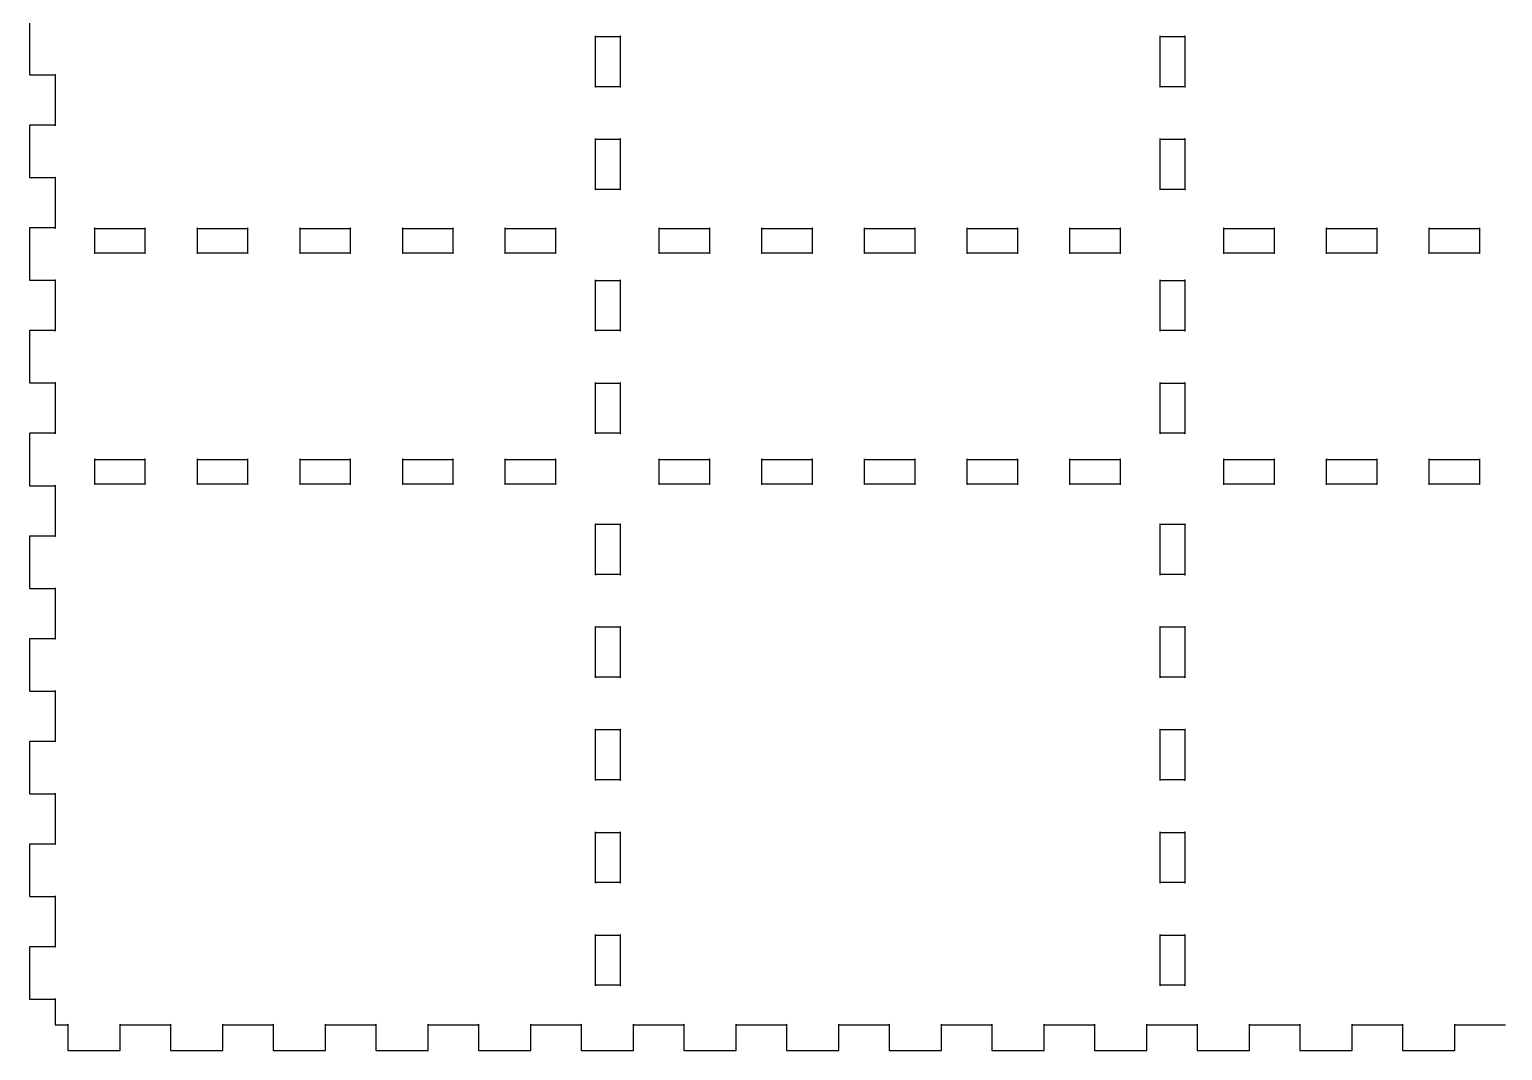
# Model space of a CAD drawing. Header units: millimetres. Extents: x -284 to 284, y -194 to 194.
# Drawn here: x -284 to 3, y -194.2 to 4.7 of the extents above; entities that cross this region are included whole.
import ezdxf

# ---------------------------------------------------------------- set-up
doc = ezdxf.new("R2010")
doc.units = ezdxf.units.MM
doc.layers.add('decoupe1', color=7, linetype='Continuous', lineweight=25, true_color=0x000000)

msp = doc.modelspace()

# ---------------------------------------------------------------- linework, layer by layer
at = {"layer": 'decoupe1', "color": 7, "true_color": 0xffffff}
for points in [[(-284, 5.95), (-284, -4.05)], [(-283.9, -4.15), (-278.9, -4.15)], [(-279, -4.05), (-279, -14.05)], [(-284, -14.05), (-284, -24.05)], [(-278.9, -13.95), (-283.9, -13.95)], [(-283.9, -24.15), (-278.9, -24.15)], [(-279, -24.05), (-279, -34.05)], [(-284, -34.05), (-284, -44.05)], [(-278.9, -33.95), (-283.9, -33.95)], [(-283.9, -44.15), (-278.9, -44.15)], [(-279, -44.05), (-279, -54.05)], [(-284, -54.05), (-284, -64.05)], [(-278.9, -53.95), (-283.9, -53.95)], [(-283.9, -64.15), (-278.9, -64.15)], [(-279, -64.05), (-279, -74.05)], [(-284, -74.05), (-284, -84.05)], [(-278.9, -73.95), (-283.9, -73.95)], [(-283.9, -84.15), (-278.9, -84.15)], [(-279, -84.05), (-279, -94.05)], [(-284, -94.05), (-284, -104.05)], [(-278.9, -93.95), (-283.9, -93.95)], [(-283.9, -104.15), (-278.9, -104.15)], [(-279, -104.05), (-279, -114.05)], [(-284, -114.05), (-284, -124.05)], [(-278.9, -113.95), (-283.9, -113.95)], [(-283.9, -124.15), (-278.9, -124.15)], [(-279, -124.05), (-279, -134.05)], [(-284, -134.05), (-284, -144.05)], [(-278.9, -133.95), (-283.9, -133.95)], [(-283.9, -144.15), (-278.9, -144.15)], [(-279, -144.05), (-279, -154.05)], [(-284, -154.05), (-284, -164.05)], [(-278.9, -153.95), (-283.9, -153.95)], [(-283.9, -164.15), (-278.9, -164.15)], [(-279, -164.05), (-279, -174.05)], [(-284, -174.05), (-284, -184.05)], [(-278.9, -173.95), (-283.9, -173.95)], [(-283.9, -184.15), (-278.9, -184.15)], [(-279, -184.05), (-279, -189.05)], [(-278.9, -189.15), (-276.4, -189.15)], [(-276.5, -189.05), (-276.5, -194.05)], [(-266.4, -189.15), (-256.4, -189.15)], [(-266.3, -194.05), (-266.3, -189.05)], [(-256.5, -189.05), (-256.5, -194.05)], [(-246.4, -189.15), (-236.4, -189.15)], [(-246.3, -194.05), (-246.3, -189.05)], [(-236.5, -189.05), (-236.5, -194.05)], [(-226.4, -189.15), (-216.4, -189.15)], [(-226.3, -194.05), (-226.3, -189.05)], [(-216.5, -189.05), (-216.5, -194.05)], [(-206.4, -189.15), (-196.4, -189.15)], [(-206.3, -194.05), (-206.3, -189.05)], [(-196.5, -189.05), (-196.5, -194.05)], [(-186.4, -189.15), (-176.4, -189.15)], [(-186.3, -194.05), (-186.3, -189.05)], [(-176.5, -189.05), (-176.5, -194.05)], [(-166.4, -189.15), (-156.4, -189.15)], [(-166.3, -194.05), (-166.3, -189.05)], [(-156.5, -189.05), (-156.5, -194.05)], [(-146.4, -189.15), (-136.4, -189.15)], [(-146.3, -194.05), (-146.3, -189.05)], [(-136.5, -189.05), (-136.5, -194.05)], [(-126.4, -189.15), (-116.4, -189.15)], [(-126.3, -194.05), (-126.3, -189.05)], [(-116.5, -189.05), (-116.5, -194.05)], [(-106.4, -189.15), (-96.4, -189.15)], [(-106.3, -194.05), (-106.3, -189.05)], [(-96.5, -189.05), (-96.5, -194.05)], [(-86.4, -189.15), (-76.4, -189.15)], [(-86.3, -194.05), (-86.3, -189.05)], [(-76.5, -189.05), (-76.5, -194.05)], [(-66.4, -189.15), (-56.4, -189.15)], [(-66.3, -194.05), (-66.3, -189.05)], [(-56.5, -189.05), (-56.5, -194.05)], [(-46.4, -189.15), (-36.4, -189.15)], [(-46.3, -194.05), (-46.3, -189.05)], [(-36.5, -189.05), (-36.5, -194.05)], [(-26.4, -189.15), (-16.4, -189.15)], [(-26.3, -194.05), (-26.3, -189.05)], [(-16.5, -189.05), (-16.5, -194.05)], [(-6.4, -189.15), (3.6, -189.15)], [(-6.3, -194.05), (-6.3, -189.05)], [(-276.4, -194.15), (-266.4, -194.15)], [(-256.4, -194.15), (-246.4, -194.15)], [(-236.4, -194.15), (-226.4, -194.15)], [(-216.4, -194.15), (-206.4, -194.15)], [(-196.4, -194.15), (-186.4, -194.15)], [(-176.4, -194.15), (-166.4, -194.15)], [(-156.4, -194.15), (-146.4, -194.15)], [(-136.4, -194.15), (-126.4, -194.15)], [(-116.4, -194.15), (-106.4, -194.15)], [(-96.4, -194.15), (-86.4, -194.15)], [(-76.4, -194.15), (-66.4, -194.15)], [(-56.4, -194.15), (-46.4, -194.15)], [(-36.4, -194.15), (-26.4, -194.15)], [(-16.4, -194.15), (-6.4, -194.15)]]:
    msp.add_lwpolyline(points, dxfattribs=at)
at = {"layer": 'decoupe1', "color": 5, "true_color": 0x0000ff}
for points in [[(-173.8, 3.34), (-168.8, 3.34)], [(-173.7, -6.55), (-173.7, 3.45)], [(-168.9, 3.45), (-168.9, -6.55)], [(-63.8, 3.34), (-58.8, 3.34)], [(-63.7, -6.55), (-63.7, 3.45)], [(-58.9, 3.45), (-58.9, -6.55)], [(-168.8, -6.45), (-173.8, -6.45)], [(-58.8, -6.45), (-63.8, -6.45)], [(-173.8, -16.66), (-168.8, -16.66)], [(-173.7, -26.55), (-173.7, -16.55)], [(-168.9, -16.55), (-168.9, -26.55)], [(-63.8, -16.66), (-58.8, -16.66)], [(-63.7, -26.55), (-63.7, -16.55)], [(-58.9, -16.55), (-58.9, -26.55)], [(-168.8, -26.45), (-173.8, -26.45)], [(-58.8, -26.45), (-63.8, -26.45)], [(-271.4, -34.05), (-261.4, -34.05)], [(-271.29, -38.95), (-271.29, -33.95)], [(-261.5, -33.95), (-261.5, -38.95)], [(-251.4, -34.05), (-241.4, -34.05)], [(-251.29, -38.95), (-251.29, -33.95)], [(-241.5, -33.95), (-241.5, -38.95)], [(-231.4, -34.05), (-221.4, -34.05)], [(-231.29, -38.95), (-231.29, -33.95)], [(-221.5, -33.95), (-221.5, -38.95)], [(-211.4, -34.05), (-201.4, -34.05)], [(-211.29, -38.95), (-211.29, -33.95)], [(-201.5, -33.95), (-201.5, -38.95)], [(-191.4, -34.05), (-181.4, -34.05)], [(-191.29, -38.95), (-191.29, -33.95)], [(-181.5, -33.95), (-181.5, -38.95)], [(-161.4, -34.05), (-151.4, -34.05)], [(-161.29, -38.95), (-161.29, -33.95)], [(-151.5, -33.95), (-151.5, -38.95)], [(-141.4, -34.05), (-131.4, -34.05)], [(-141.29, -38.95), (-141.29, -33.95)], [(-131.5, -33.95), (-131.5, -38.95)], [(-121.4, -34.05), (-111.4, -34.05)], [(-121.29, -38.95), (-121.29, -33.95)], [(-111.5, -33.95), (-111.5, -38.95)], [(-101.4, -34.05), (-91.4, -34.05)], [(-101.29, -38.95), (-101.29, -33.95)], [(-91.5, -33.95), (-91.5, -38.95)], [(-81.4, -34.05), (-71.4, -34.05)], [(-81.29, -38.95), (-81.29, -33.95)], [(-71.5, -33.95), (-71.5, -38.95)], [(-51.4, -34.05), (-41.4, -34.05)], [(-51.29, -38.95), (-51.29, -33.95)], [(-41.5, -33.95), (-41.5, -38.95)], [(-31.4, -34.05), (-21.4, -34.05)], [(-31.29, -38.95), (-31.29, -33.95)], [(-21.5, -33.95), (-21.5, -38.95)], [(-11.4, -34.05), (-1.4, -34.05)], [(-11.29, -38.95), (-11.29, -33.95)], [(-1.5, -33.95), (-1.5, -38.95)], [(-261.4, -38.85), (-271.4, -38.85)], [(-241.4, -38.85), (-251.4, -38.85)], [(-221.4, -38.85), (-231.4, -38.85)], [(-201.4, -38.85), (-211.4, -38.85)], [(-181.4, -38.85), (-191.4, -38.85)], [(-151.4, -38.85), (-161.4, -38.85)], [(-131.4, -38.85), (-141.4, -38.85)], [(-111.4, -38.85), (-121.4, -38.85)], [(-91.4, -38.85), (-101.4, -38.85)], [(-71.4, -38.85), (-81.4, -38.85)], [(-41.4, -38.85), (-51.4, -38.85)], [(-21.4, -38.85), (-31.4, -38.85)], [(-1.4, -38.85), (-11.4, -38.85)], [(-173.8, -44.16), (-168.8, -44.16)], [(-173.7, -54.05), (-173.7, -44.05)], [(-168.9, -44.05), (-168.9, -54.05)], [(-63.8, -44.16), (-58.8, -44.16)], [(-63.7, -54.05), (-63.7, -44.05)], [(-58.9, -44.05), (-58.9, -54.05)], [(-168.8, -53.95), (-173.8, -53.95)], [(-58.8, -53.95), (-63.8, -53.95)], [(-173.8, -64.16), (-168.8, -64.16)], [(-173.7, -74.05), (-173.7, -64.05)], [(-168.9, -64.05), (-168.9, -74.05)], [(-63.8, -64.16), (-58.8, -64.16)], [(-63.7, -74.05), (-63.7, -64.05)], [(-58.9, -64.05), (-58.9, -74.05)], [(-168.8, -73.95), (-173.8, -73.95)], [(-58.8, -73.95), (-63.8, -73.95)], [(-271.4, -79.05), (-261.4, -79.05)], [(-271.29, -83.95), (-271.29, -78.95)], [(-261.5, -78.95), (-261.5, -83.95)], [(-251.4, -79.05), (-241.4, -79.05)], [(-251.29, -83.95), (-251.29, -78.95)], [(-241.5, -78.95), (-241.5, -83.95)], [(-231.4, -79.05), (-221.4, -79.05)], [(-231.29, -83.95), (-231.29, -78.95)], [(-221.5, -78.95), (-221.5, -83.95)], [(-211.4, -79.05), (-201.4, -79.05)], [(-211.29, -83.95), (-211.29, -78.95)], [(-201.5, -78.95), (-201.5, -83.95)], [(-191.4, -79.05), (-181.4, -79.05)], [(-191.29, -83.95), (-191.29, -78.95)], [(-181.5, -78.95), (-181.5, -83.95)], [(-161.4, -79.05), (-151.4, -79.05)], [(-161.29, -83.95), (-161.29, -78.95)], [(-151.5, -78.95), (-151.5, -83.95)], [(-141.4, -79.05), (-131.4, -79.05)], [(-141.29, -83.95), (-141.29, -78.95)], [(-131.5, -78.95), (-131.5, -83.95)], [(-121.4, -79.05), (-111.4, -79.05)], [(-121.29, -83.95), (-121.29, -78.95)], [(-111.5, -78.95), (-111.5, -83.95)], [(-101.4, -79.05), (-91.4, -79.05)], [(-101.29, -83.95), (-101.29, -78.95)], [(-91.5, -78.95), (-91.5, -83.95)], [(-81.4, -79.05), (-71.4, -79.05)], [(-81.29, -83.95), (-81.29, -78.95)], [(-71.5, -78.95), (-71.5, -83.95)], [(-51.4, -79.05), (-41.4, -79.05)], [(-51.29, -83.95), (-51.29, -78.95)], [(-41.5, -78.95), (-41.5, -83.95)], [(-31.4, -79.05), (-21.4, -79.05)], [(-31.29, -83.95), (-31.29, -78.95)], [(-21.5, -78.95), (-21.5, -83.95)], [(-11.4, -79.05), (-1.4, -79.05)], [(-11.29, -83.95), (-11.29, -78.95)], [(-1.5, -78.95), (-1.5, -83.95)], [(-261.4, -83.85), (-271.4, -83.85)], [(-241.4, -83.85), (-251.4, -83.85)], [(-221.4, -83.85), (-231.4, -83.85)], [(-201.4, -83.85), (-211.4, -83.85)], [(-181.4, -83.85), (-191.4, -83.85)], [(-151.4, -83.85), (-161.4, -83.85)], [(-131.4, -83.85), (-141.4, -83.85)], [(-111.4, -83.85), (-121.4, -83.85)], [(-91.4, -83.85), (-101.4, -83.85)], [(-71.4, -83.85), (-81.4, -83.85)], [(-41.4, -83.85), (-51.4, -83.85)], [(-21.4, -83.85), (-31.4, -83.85)], [(-1.4, -83.85), (-11.4, -83.85)], [(-173.8, -91.66), (-168.8, -91.66)], [(-173.7, -101.55), (-173.7, -91.55)], [(-168.9, -91.55), (-168.9, -101.55)], [(-63.8, -91.66), (-58.8, -91.66)], [(-63.7, -101.55), (-63.7, -91.55)], [(-58.9, -91.55), (-58.9, -101.55)], [(-168.8, -101.45), (-173.8, -101.45)], [(-58.8, -101.45), (-63.8, -101.45)], [(-173.8, -111.66), (-168.8, -111.66)], [(-173.7, -121.55), (-173.7, -111.55)], [(-168.9, -111.55), (-168.9, -121.55)], [(-63.8, -111.66), (-58.8, -111.66)], [(-63.7, -121.55), (-63.7, -111.55)], [(-58.9, -111.55), (-58.9, -121.55)], [(-168.8, -121.45), (-173.8, -121.45)], [(-58.8, -121.45), (-63.8, -121.45)], [(-173.8, -131.66), (-168.8, -131.66)], [(-173.7, -141.55), (-173.7, -131.55)], [(-168.9, -131.55), (-168.9, -141.55)], [(-63.8, -131.66), (-58.8, -131.66)], [(-63.7, -141.55), (-63.7, -131.55)], [(-58.9, -131.55), (-58.9, -141.55)], [(-168.8, -141.45), (-173.8, -141.45)], [(-58.8, -141.45), (-63.8, -141.45)], [(-173.8, -151.66), (-168.8, -151.66)], [(-173.7, -161.55), (-173.7, -151.55)], [(-168.9, -151.55), (-168.9, -161.55)], [(-63.8, -151.66), (-58.8, -151.66)], [(-63.7, -161.55), (-63.7, -151.55)], [(-58.9, -151.55), (-58.9, -161.55)], [(-168.8, -161.45), (-173.8, -161.45)], [(-58.8, -161.45), (-63.8, -161.45)], [(-173.8, -171.66), (-168.8, -171.66)], [(-173.7, -181.55), (-173.7, -171.55)], [(-168.9, -171.55), (-168.9, -181.55)], [(-63.8, -171.66), (-58.8, -171.66)], [(-63.7, -181.55), (-63.7, -171.55)], [(-58.9, -171.55), (-58.9, -181.55)], [(-168.8, -181.45), (-173.8, -181.45)], [(-58.8, -181.45), (-63.8, -181.45)]]:
    msp.add_lwpolyline(points, dxfattribs=at)
for points in [[(-173.7, 3.45), (-173.7, 3.39), (-173.74, 3.34), (-173.8, 3.34)], [(-168.8, 3.34), (-168.86, 3.34), (-168.9, 3.39), (-168.9, 3.45)], [(-63.7, 3.45), (-63.7, 3.39), (-63.74, 3.34), (-63.8, 3.34)], [(-58.8, 3.34), (-58.86, 3.34), (-58.9, 3.39), (-58.9, 3.45)], [(-173.8, -6.45), (-173.75, -6.45), (-173.7, -6.5), (-173.7, -6.55)], [(-168.9, -6.55), (-168.9, -6.5), (-168.86, -6.45), (-168.8, -6.45)], [(-63.8, -6.45), (-63.75, -6.45), (-63.7, -6.5), (-63.7, -6.55)], [(-58.9, -6.55), (-58.9, -6.5), (-58.86, -6.45), (-58.8, -6.45)], [(-173.7, -16.55), (-173.7, -16.61), (-173.74, -16.66), (-173.8, -16.66)], [(-168.8, -16.66), (-168.86, -16.66), (-168.9, -16.61), (-168.9, -16.55)], [(-63.7, -16.55), (-63.7, -16.61), (-63.74, -16.66), (-63.8, -16.66)], [(-58.8, -16.66), (-58.86, -16.66), (-58.9, -16.61), (-58.9, -16.55)], [(-173.8, -26.45), (-173.75, -26.45), (-173.7, -26.5), (-173.7, -26.55)], [(-168.9, -26.55), (-168.9, -26.5), (-168.86, -26.45), (-168.8, -26.45)], [(-63.8, -26.45), (-63.75, -26.45), (-63.7, -26.5), (-63.7, -26.55)], [(-58.9, -26.55), (-58.9, -26.5), (-58.86, -26.45), (-58.8, -26.45)], [(-271.29, -33.95), (-271.29, -34), (-271.34, -34.05), (-271.4, -34.05)], [(-261.4, -34.05), (-261.46, -34.05), (-261.5, -34.01), (-261.5, -33.95)], [(-251.29, -33.95), (-251.29, -34), (-251.34, -34.05), (-251.4, -34.05)], [(-241.4, -34.05), (-241.46, -34.05), (-241.5, -34.01), (-241.5, -33.95)], [(-231.29, -33.95), (-231.29, -34), (-231.34, -34.05), (-231.4, -34.05)], [(-221.4, -34.05), (-221.46, -34.05), (-221.5, -34.01), (-221.5, -33.95)], [(-211.29, -33.95), (-211.29, -34), (-211.34, -34.05), (-211.4, -34.05)], [(-201.4, -34.05), (-201.46, -34.05), (-201.5, -34.01), (-201.5, -33.95)], [(-191.29, -33.95), (-191.29, -34), (-191.34, -34.05), (-191.4, -34.05)], [(-181.4, -34.05), (-181.46, -34.05), (-181.5, -34.01), (-181.5, -33.95)], [(-161.29, -33.95), (-161.29, -34), (-161.34, -34.05), (-161.4, -34.05)], [(-151.4, -34.05), (-151.46, -34.05), (-151.5, -34.01), (-151.5, -33.95)], [(-141.29, -33.95), (-141.29, -34), (-141.34, -34.05), (-141.4, -34.05)], [(-131.4, -34.05), (-131.46, -34.05), (-131.5, -34.01), (-131.5, -33.95)], [(-121.29, -33.95), (-121.29, -34), (-121.34, -34.05), (-121.4, -34.05)], [(-111.4, -34.05), (-111.46, -34.05), (-111.5, -34.01), (-111.5, -33.95)], [(-101.29, -33.95), (-101.29, -34), (-101.34, -34.05), (-101.4, -34.05)], [(-91.4, -34.05), (-91.46, -34.05), (-91.5, -34.01), (-91.5, -33.95)], [(-81.29, -33.95), (-81.29, -34), (-81.34, -34.05), (-81.4, -34.05)], [(-71.4, -34.05), (-71.46, -34.05), (-71.5, -34.01), (-71.5, -33.95)], [(-51.29, -33.95), (-51.29, -34), (-51.34, -34.05), (-51.4, -34.05)], [(-41.4, -34.05), (-41.46, -34.05), (-41.5, -34.01), (-41.5, -33.95)], [(-31.29, -33.95), (-31.29, -34), (-31.34, -34.05), (-31.4, -34.05)], [(-21.4, -34.05), (-21.46, -34.05), (-21.5, -34.01), (-21.5, -33.95)], [(-11.29, -33.95), (-11.29, -34), (-11.34, -34.05), (-11.4, -34.05)], [(-1.4, -34.05), (-1.46, -34.05), (-1.5, -34.01), (-1.5, -33.95)], [(-271.4, -38.85), (-271.34, -38.85), (-271.29, -38.89), (-271.29, -38.95)], [(-261.5, -38.95), (-261.5, -38.89), (-261.46, -38.85), (-261.4, -38.85)], [(-251.4, -38.85), (-251.34, -38.85), (-251.29, -38.89), (-251.29, -38.95)], [(-241.5, -38.95), (-241.5, -38.89), (-241.46, -38.85), (-241.4, -38.85)], [(-231.4, -38.85), (-231.34, -38.85), (-231.29, -38.89), (-231.29, -38.95)], [(-221.5, -38.95), (-221.5, -38.89), (-221.46, -38.85), (-221.4, -38.85)], [(-211.4, -38.85), (-211.34, -38.85), (-211.29, -38.89), (-211.29, -38.95)], [(-201.5, -38.95), (-201.5, -38.89), (-201.46, -38.85), (-201.4, -38.85)], [(-191.4, -38.85), (-191.34, -38.85), (-191.29, -38.89), (-191.29, -38.95)], [(-181.5, -38.95), (-181.5, -38.89), (-181.46, -38.85), (-181.4, -38.85)], [(-161.4, -38.85), (-161.34, -38.85), (-161.29, -38.89), (-161.29, -38.95)], [(-151.5, -38.95), (-151.5, -38.89), (-151.46, -38.85), (-151.4, -38.85)], [(-141.4, -38.85), (-141.34, -38.85), (-141.29, -38.89), (-141.29, -38.95)], [(-131.5, -38.95), (-131.5, -38.89), (-131.46, -38.85), (-131.4, -38.85)], [(-121.4, -38.85), (-121.34, -38.85), (-121.29, -38.89), (-121.29, -38.95)], [(-111.5, -38.95), (-111.5, -38.89), (-111.46, -38.85), (-111.4, -38.85)], [(-101.4, -38.85), (-101.34, -38.85), (-101.29, -38.89), (-101.29, -38.95)], [(-91.5, -38.95), (-91.5, -38.89), (-91.46, -38.85), (-91.4, -38.85)], [(-81.4, -38.85), (-81.34, -38.85), (-81.29, -38.89), (-81.29, -38.95)], [(-71.5, -38.95), (-71.5, -38.89), (-71.46, -38.85), (-71.4, -38.85)], [(-51.4, -38.85), (-51.34, -38.85), (-51.29, -38.89), (-51.29, -38.95)], [(-41.5, -38.95), (-41.5, -38.89), (-41.46, -38.85), (-41.4, -38.85)], [(-31.4, -38.85), (-31.34, -38.85), (-31.29, -38.89), (-31.29, -38.95)], [(-21.5, -38.95), (-21.5, -38.89), (-21.46, -38.85), (-21.4, -38.85)], [(-11.4, -38.85), (-11.34, -38.85), (-11.29, -38.89), (-11.29, -38.95)], [(-1.5, -38.95), (-1.5, -38.89), (-1.46, -38.85), (-1.4, -38.85)], [(-173.7, -44.05), (-173.7, -44.11), (-173.74, -44.16), (-173.8, -44.16)], [(-168.8, -44.16), (-168.86, -44.16), (-168.9, -44.11), (-168.9, -44.05)], [(-63.7, -44.05), (-63.7, -44.11), (-63.74, -44.16), (-63.8, -44.16)], [(-58.8, -44.16), (-58.86, -44.16), (-58.9, -44.11), (-58.9, -44.05)], [(-173.8, -53.95), (-173.75, -53.95), (-173.7, -54), (-173.7, -54.05)], [(-168.9, -54.05), (-168.9, -54), (-168.86, -53.95), (-168.8, -53.95)], [(-63.8, -53.95), (-63.75, -53.95), (-63.7, -54), (-63.7, -54.05)], [(-58.9, -54.05), (-58.9, -54), (-58.86, -53.95), (-58.8, -53.95)], [(-173.7, -64.05), (-173.7, -64.11), (-173.74, -64.16), (-173.8, -64.16)], [(-168.8, -64.16), (-168.86, -64.16), (-168.9, -64.11), (-168.9, -64.05)], [(-63.7, -64.05), (-63.7, -64.11), (-63.74, -64.16), (-63.8, -64.16)], [(-58.8, -64.16), (-58.86, -64.16), (-58.9, -64.11), (-58.9, -64.05)], [(-173.8, -73.95), (-173.75, -73.95), (-173.7, -74), (-173.7, -74.05)], [(-168.9, -74.05), (-168.9, -74), (-168.86, -73.95), (-168.8, -73.95)], [(-63.8, -73.95), (-63.75, -73.95), (-63.7, -74), (-63.7, -74.05)], [(-58.9, -74.05), (-58.9, -74), (-58.86, -73.95), (-58.8, -73.95)], [(-271.29, -78.95), (-271.29, -79), (-271.34, -79.05), (-271.4, -79.05)], [(-261.4, -79.05), (-261.46, -79.05), (-261.5, -79.01), (-261.5, -78.95)], [(-251.29, -78.95), (-251.29, -79), (-251.34, -79.05), (-251.4, -79.05)], [(-241.4, -79.05), (-241.46, -79.05), (-241.5, -79.01), (-241.5, -78.95)], [(-231.29, -78.95), (-231.29, -79), (-231.34, -79.05), (-231.4, -79.05)], [(-221.4, -79.05), (-221.46, -79.05), (-221.5, -79.01), (-221.5, -78.95)], [(-211.29, -78.95), (-211.29, -79), (-211.34, -79.05), (-211.4, -79.05)], [(-201.4, -79.05), (-201.46, -79.05), (-201.5, -79.01), (-201.5, -78.95)], [(-191.29, -78.95), (-191.29, -79), (-191.34, -79.05), (-191.4, -79.05)], [(-181.4, -79.05), (-181.46, -79.05), (-181.5, -79.01), (-181.5, -78.95)], [(-161.29, -78.95), (-161.29, -79), (-161.34, -79.05), (-161.4, -79.05)], [(-151.4, -79.05), (-151.46, -79.05), (-151.5, -79.01), (-151.5, -78.95)], [(-141.29, -78.95), (-141.29, -79), (-141.34, -79.05), (-141.4, -79.05)], [(-131.4, -79.05), (-131.46, -79.05), (-131.5, -79.01), (-131.5, -78.95)], [(-121.29, -78.95), (-121.29, -79), (-121.34, -79.05), (-121.4, -79.05)], [(-111.4, -79.05), (-111.46, -79.05), (-111.5, -79.01), (-111.5, -78.95)], [(-101.29, -78.95), (-101.29, -79), (-101.34, -79.05), (-101.4, -79.05)], [(-91.4, -79.05), (-91.46, -79.05), (-91.5, -79.01), (-91.5, -78.95)], [(-81.29, -78.95), (-81.29, -79), (-81.34, -79.05), (-81.4, -79.05)], [(-71.4, -79.05), (-71.46, -79.05), (-71.5, -79.01), (-71.5, -78.95)], [(-51.29, -78.95), (-51.29, -79), (-51.34, -79.05), (-51.4, -79.05)], [(-41.4, -79.05), (-41.46, -79.05), (-41.5, -79.01), (-41.5, -78.95)], [(-31.29, -78.95), (-31.29, -79), (-31.34, -79.05), (-31.4, -79.05)], [(-21.4, -79.05), (-21.46, -79.05), (-21.5, -79.01), (-21.5, -78.95)], [(-11.29, -78.95), (-11.29, -79), (-11.34, -79.05), (-11.4, -79.05)], [(-1.4, -79.05), (-1.46, -79.05), (-1.5, -79.01), (-1.5, -78.95)], [(-271.4, -83.85), (-271.34, -83.85), (-271.29, -83.89), (-271.29, -83.95)], [(-261.5, -83.95), (-261.5, -83.89), (-261.46, -83.85), (-261.4, -83.85)], [(-251.4, -83.85), (-251.34, -83.85), (-251.29, -83.89), (-251.29, -83.95)], [(-241.5, -83.95), (-241.5, -83.89), (-241.46, -83.85), (-241.4, -83.85)], [(-231.4, -83.85), (-231.34, -83.85), (-231.29, -83.89), (-231.29, -83.95)], [(-221.5, -83.95), (-221.5, -83.89), (-221.46, -83.85), (-221.4, -83.85)], [(-211.4, -83.85), (-211.34, -83.85), (-211.29, -83.89), (-211.29, -83.95)], [(-201.5, -83.95), (-201.5, -83.89), (-201.46, -83.85), (-201.4, -83.85)], [(-191.4, -83.85), (-191.34, -83.85), (-191.29, -83.89), (-191.29, -83.95)], [(-181.5, -83.95), (-181.5, -83.89), (-181.46, -83.85), (-181.4, -83.85)], [(-161.4, -83.85), (-161.34, -83.85), (-161.29, -83.89), (-161.29, -83.95)], [(-151.5, -83.95), (-151.5, -83.89), (-151.46, -83.85), (-151.4, -83.85)], [(-141.4, -83.85), (-141.34, -83.85), (-141.29, -83.89), (-141.29, -83.95)], [(-131.5, -83.95), (-131.5, -83.89), (-131.46, -83.85), (-131.4, -83.85)], [(-121.4, -83.85), (-121.34, -83.85), (-121.29, -83.89), (-121.29, -83.95)], [(-111.5, -83.95), (-111.5, -83.89), (-111.46, -83.85), (-111.4, -83.85)], [(-101.4, -83.85), (-101.34, -83.85), (-101.29, -83.89), (-101.29, -83.95)], [(-91.5, -83.95), (-91.5, -83.89), (-91.46, -83.85), (-91.4, -83.85)], [(-81.4, -83.85), (-81.34, -83.85), (-81.29, -83.89), (-81.29, -83.95)], [(-71.5, -83.95), (-71.5, -83.89), (-71.46, -83.85), (-71.4, -83.85)], [(-51.4, -83.85), (-51.34, -83.85), (-51.29, -83.89), (-51.29, -83.95)], [(-41.5, -83.95), (-41.5, -83.89), (-41.46, -83.85), (-41.4, -83.85)], [(-31.4, -83.85), (-31.34, -83.85), (-31.29, -83.89), (-31.29, -83.95)], [(-21.5, -83.95), (-21.5, -83.89), (-21.46, -83.85), (-21.4, -83.85)], [(-11.4, -83.85), (-11.34, -83.85), (-11.29, -83.89), (-11.29, -83.95)], [(-1.5, -83.95), (-1.5, -83.89), (-1.46, -83.85), (-1.4, -83.85)], [(-173.7, -91.55), (-173.7, -91.61), (-173.74, -91.66), (-173.8, -91.66)], [(-168.8, -91.66), (-168.86, -91.66), (-168.9, -91.61), (-168.9, -91.55)], [(-63.7, -91.55), (-63.7, -91.61), (-63.74, -91.66), (-63.8, -91.66)], [(-58.8, -91.66), (-58.86, -91.66), (-58.9, -91.61), (-58.9, -91.55)], [(-173.8, -101.45), (-173.75, -101.45), (-173.7, -101.5), (-173.7, -101.55)], [(-168.9, -101.55), (-168.9, -101.5), (-168.86, -101.45), (-168.8, -101.45)], [(-63.8, -101.45), (-63.75, -101.45), (-63.7, -101.5), (-63.7, -101.55)], [(-58.9, -101.55), (-58.9, -101.5), (-58.86, -101.45), (-58.8, -101.45)], [(-173.7, -111.55), (-173.7, -111.61), (-173.74, -111.66), (-173.8, -111.66)], [(-168.8, -111.66), (-168.86, -111.66), (-168.9, -111.61), (-168.9, -111.55)], [(-63.7, -111.55), (-63.7, -111.61), (-63.74, -111.66), (-63.8, -111.66)], [(-58.8, -111.66), (-58.86, -111.66), (-58.9, -111.61), (-58.9, -111.55)], [(-173.8, -121.45), (-173.75, -121.45), (-173.7, -121.5), (-173.7, -121.55)], [(-168.9, -121.55), (-168.9, -121.5), (-168.86, -121.45), (-168.8, -121.45)], [(-63.8, -121.45), (-63.75, -121.45), (-63.7, -121.5), (-63.7, -121.55)], [(-58.9, -121.55), (-58.9, -121.5), (-58.86, -121.45), (-58.8, -121.45)], [(-173.7, -131.55), (-173.7, -131.61), (-173.74, -131.66), (-173.8, -131.66)], [(-168.8, -131.66), (-168.86, -131.66), (-168.9, -131.61), (-168.9, -131.55)], [(-63.7, -131.55), (-63.7, -131.61), (-63.74, -131.66), (-63.8, -131.66)], [(-58.8, -131.66), (-58.86, -131.66), (-58.9, -131.61), (-58.9, -131.55)], [(-173.8, -141.45), (-173.75, -141.45), (-173.7, -141.5), (-173.7, -141.55)], [(-168.9, -141.55), (-168.9, -141.5), (-168.86, -141.45), (-168.8, -141.45)], [(-63.8, -141.45), (-63.75, -141.45), (-63.7, -141.5), (-63.7, -141.55)], [(-58.9, -141.55), (-58.9, -141.5), (-58.86, -141.45), (-58.8, -141.45)], [(-173.7, -151.55), (-173.7, -151.61), (-173.74, -151.66), (-173.8, -151.66)], [(-168.8, -151.66), (-168.86, -151.66), (-168.9, -151.61), (-168.9, -151.55)], [(-63.7, -151.55), (-63.7, -151.61), (-63.74, -151.66), (-63.8, -151.66)], [(-58.8, -151.66), (-58.86, -151.66), (-58.9, -151.61), (-58.9, -151.55)], [(-173.8, -161.45), (-173.75, -161.45), (-173.7, -161.5), (-173.7, -161.55)], [(-168.9, -161.55), (-168.9, -161.5), (-168.86, -161.45), (-168.8, -161.45)], [(-63.8, -161.45), (-63.75, -161.45), (-63.7, -161.5), (-63.7, -161.55)], [(-58.9, -161.55), (-58.9, -161.5), (-58.86, -161.45), (-58.8, -161.45)], [(-173.7, -171.55), (-173.7, -171.61), (-173.74, -171.66), (-173.8, -171.66)], [(-168.8, -171.66), (-168.86, -171.66), (-168.9, -171.61), (-168.9, -171.55)], [(-63.7, -171.55), (-63.7, -171.61), (-63.74, -171.66), (-63.8, -171.66)], [(-58.8, -171.66), (-58.86, -171.66), (-58.9, -171.61), (-58.9, -171.55)], [(-173.8, -181.45), (-173.75, -181.45), (-173.7, -181.5), (-173.7, -181.55)], [(-168.9, -181.55), (-168.9, -181.5), (-168.86, -181.45), (-168.8, -181.45)], [(-63.8, -181.45), (-63.75, -181.45), (-63.7, -181.5), (-63.7, -181.55)], [(-58.9, -181.55), (-58.9, -181.5), (-58.86, -181.45), (-58.8, -181.45)]]:
    msp.add_open_spline(points, degree=3, dxfattribs=at)
at = {"layer": 'decoupe1', "color": 7, "true_color": 0xffffff}
for points in [[(-284, -4.05), (-284, -4.11), (-283.96, -4.15), (-283.9, -4.15)], [(-278.9, -4.15), (-278.96, -4.15), (-279, -4.11), (-279, -4.05)], [(-283.9, -13.95), (-283.96, -13.95), (-284, -13.99), (-284, -14.05)], [(-279, -14.05), (-279, -14), (-278.96, -13.95), (-278.9, -13.95)], [(-284, -24.05), (-284, -24.11), (-283.96, -24.15), (-283.9, -24.15)], [(-278.9, -24.15), (-278.96, -24.15), (-279, -24.11), (-279, -24.05)], [(-283.9, -33.95), (-283.96, -33.95), (-284, -33.99), (-284, -34.05)], [(-279, -34.05), (-279, -34), (-278.96, -33.95), (-278.9, -33.95)], [(-284, -44.05), (-284, -44.11), (-283.96, -44.15), (-283.9, -44.15)], [(-278.9, -44.15), (-278.96, -44.15), (-279, -44.11), (-279, -44.05)], [(-283.9, -53.95), (-283.96, -53.95), (-284, -53.99), (-284, -54.05)], [(-279, -54.05), (-279, -54), (-278.96, -53.95), (-278.9, -53.95)], [(-284, -64.05), (-284, -64.11), (-283.96, -64.15), (-283.9, -64.15)], [(-278.9, -64.15), (-278.96, -64.15), (-279, -64.11), (-279, -64.05)], [(-283.9, -73.95), (-283.96, -73.95), (-284, -73.99), (-284, -74.05)], [(-279, -74.05), (-279, -74), (-278.96, -73.95), (-278.9, -73.95)], [(-284, -84.05), (-284, -84.11), (-283.96, -84.15), (-283.9, -84.15)], [(-278.9, -84.15), (-278.96, -84.15), (-279, -84.11), (-279, -84.05)], [(-283.9, -93.95), (-283.96, -93.95), (-284, -93.99), (-284, -94.05)], [(-279, -94.05), (-279, -94), (-278.96, -93.95), (-278.9, -93.95)], [(-284, -104.05), (-284, -104.11), (-283.96, -104.15), (-283.9, -104.15)], [(-278.9, -104.15), (-278.96, -104.15), (-279, -104.11), (-279, -104.05)], [(-283.9, -113.95), (-283.96, -113.95), (-284, -113.99), (-284, -114.05)], [(-279, -114.05), (-279, -114), (-278.96, -113.95), (-278.9, -113.95)], [(-284, -124.05), (-284, -124.11), (-283.96, -124.15), (-283.9, -124.15)], [(-278.9, -124.15), (-278.96, -124.15), (-279, -124.11), (-279, -124.05)], [(-283.9, -133.95), (-283.96, -133.95), (-284, -133.99), (-284, -134.05)], [(-279, -134.05), (-279, -134), (-278.96, -133.95), (-278.9, -133.95)], [(-284, -144.05), (-284, -144.11), (-283.96, -144.15), (-283.9, -144.15)], [(-278.9, -144.15), (-278.96, -144.15), (-279, -144.11), (-279, -144.05)], [(-283.9, -153.95), (-283.96, -153.95), (-284, -153.99), (-284, -154.05)], [(-279, -154.05), (-279, -154), (-278.96, -153.95), (-278.9, -153.95)], [(-284, -164.05), (-284, -164.11), (-283.96, -164.15), (-283.9, -164.15)], [(-278.9, -164.15), (-278.96, -164.15), (-279, -164.11), (-279, -164.05)], [(-283.9, -173.95), (-283.96, -173.95), (-284, -173.99), (-284, -174.05)], [(-279, -174.05), (-279, -174), (-278.96, -173.95), (-278.9, -173.95)], [(-284, -184.05), (-284, -184.11), (-283.96, -184.15), (-283.9, -184.15)], [(-278.9, -184.15), (-278.96, -184.15), (-279, -184.11), (-279, -184.05)], [(-279, -189.05), (-279, -189.11), (-278.96, -189.15), (-278.9, -189.15)], [(-276.4, -189.15), (-276.46, -189.15), (-276.5, -189.11), (-276.5, -189.05)], [(-266.3, -189.05), (-266.3, -189.11), (-266.34, -189.15), (-266.4, -189.15)], [(-256.4, -189.15), (-256.46, -189.15), (-256.5, -189.11), (-256.5, -189.05)], [(-246.3, -189.05), (-246.3, -189.11), (-246.34, -189.15), (-246.4, -189.15)], [(-236.4, -189.15), (-236.46, -189.15), (-236.5, -189.11), (-236.5, -189.05)], [(-226.3, -189.05), (-226.3, -189.11), (-226.34, -189.15), (-226.4, -189.15)], [(-216.4, -189.15), (-216.46, -189.15), (-216.5, -189.11), (-216.5, -189.05)], [(-206.3, -189.05), (-206.3, -189.11), (-206.34, -189.15), (-206.4, -189.15)], [(-196.4, -189.15), (-196.46, -189.15), (-196.5, -189.11), (-196.5, -189.05)], [(-186.3, -189.05), (-186.3, -189.11), (-186.34, -189.15), (-186.4, -189.15)], [(-176.4, -189.15), (-176.46, -189.15), (-176.5, -189.11), (-176.5, -189.05)], [(-166.3, -189.05), (-166.3, -189.11), (-166.34, -189.15), (-166.4, -189.15)], [(-156.4, -189.15), (-156.46, -189.15), (-156.5, -189.11), (-156.5, -189.05)], [(-146.3, -189.05), (-146.3, -189.11), (-146.34, -189.15), (-146.4, -189.15)], [(-136.4, -189.15), (-136.46, -189.15), (-136.5, -189.11), (-136.5, -189.05)], [(-126.3, -189.05), (-126.3, -189.11), (-126.34, -189.15), (-126.4, -189.15)], [(-116.4, -189.15), (-116.46, -189.15), (-116.5, -189.11), (-116.5, -189.05)], [(-106.3, -189.05), (-106.3, -189.11), (-106.34, -189.15), (-106.4, -189.15)], [(-96.4, -189.15), (-96.46, -189.15), (-96.5, -189.11), (-96.5, -189.05)], [(-86.3, -189.05), (-86.3, -189.11), (-86.34, -189.15), (-86.4, -189.15)], [(-76.4, -189.15), (-76.46, -189.15), (-76.5, -189.11), (-76.5, -189.05)], [(-66.3, -189.05), (-66.3, -189.11), (-66.34, -189.15), (-66.4, -189.15)], [(-56.4, -189.15), (-56.46, -189.15), (-56.5, -189.11), (-56.5, -189.05)], [(-46.3, -189.05), (-46.3, -189.11), (-46.34, -189.15), (-46.4, -189.15)], [(-36.4, -189.15), (-36.46, -189.15), (-36.5, -189.11), (-36.5, -189.05)], [(-26.3, -189.05), (-26.3, -189.11), (-26.34, -189.15), (-26.4, -189.15)], [(-16.4, -189.15), (-16.46, -189.15), (-16.5, -189.11), (-16.5, -189.05)], [(-6.3, -189.05), (-6.3, -189.11), (-6.34, -189.15), (-6.4, -189.15)], [(-276.5, -194.05), (-276.5, -194.11), (-276.46, -194.15), (-276.4, -194.15)], [(-266.4, -194.15), (-266.35, -194.15), (-266.3, -194.11), (-266.3, -194.05)], [(-256.5, -194.05), (-256.5, -194.11), (-256.46, -194.15), (-256.4, -194.15)], [(-246.4, -194.15), (-246.35, -194.15), (-246.3, -194.11), (-246.3, -194.05)], [(-236.5, -194.05), (-236.5, -194.11), (-236.46, -194.15), (-236.4, -194.15)], [(-226.4, -194.15), (-226.35, -194.15), (-226.3, -194.11), (-226.3, -194.05)], [(-216.5, -194.05), (-216.5, -194.11), (-216.46, -194.15), (-216.4, -194.15)], [(-206.4, -194.15), (-206.35, -194.15), (-206.3, -194.11), (-206.3, -194.05)], [(-196.5, -194.05), (-196.5, -194.11), (-196.46, -194.15), (-196.4, -194.15)], [(-186.4, -194.15), (-186.35, -194.15), (-186.3, -194.11), (-186.3, -194.05)], [(-176.5, -194.05), (-176.5, -194.11), (-176.46, -194.15), (-176.4, -194.15)], [(-166.4, -194.15), (-166.35, -194.15), (-166.3, -194.11), (-166.3, -194.05)], [(-156.5, -194.05), (-156.5, -194.11), (-156.46, -194.15), (-156.4, -194.15)], [(-146.4, -194.15), (-146.35, -194.15), (-146.3, -194.11), (-146.3, -194.05)], [(-136.5, -194.05), (-136.5, -194.11), (-136.46, -194.15), (-136.4, -194.15)], [(-126.4, -194.15), (-126.35, -194.15), (-126.3, -194.11), (-126.3, -194.05)], [(-116.5, -194.05), (-116.5, -194.11), (-116.46, -194.15), (-116.4, -194.15)], [(-106.4, -194.15), (-106.35, -194.15), (-106.3, -194.11), (-106.3, -194.05)], [(-96.5, -194.05), (-96.5, -194.11), (-96.46, -194.15), (-96.4, -194.15)], [(-86.4, -194.15), (-86.35, -194.15), (-86.3, -194.11), (-86.3, -194.05)], [(-76.5, -194.05), (-76.5, -194.11), (-76.46, -194.15), (-76.4, -194.15)], [(-66.4, -194.15), (-66.35, -194.15), (-66.3, -194.11), (-66.3, -194.05)], [(-56.5, -194.05), (-56.5, -194.11), (-56.46, -194.15), (-56.4, -194.15)], [(-46.4, -194.15), (-46.35, -194.15), (-46.3, -194.11), (-46.3, -194.05)], [(-36.5, -194.05), (-36.5, -194.11), (-36.46, -194.15), (-36.4, -194.15)], [(-26.4, -194.15), (-26.35, -194.15), (-26.3, -194.11), (-26.3, -194.05)], [(-16.5, -194.05), (-16.5, -194.11), (-16.46, -194.15), (-16.4, -194.15)], [(-6.4, -194.15), (-6.35, -194.15), (-6.3, -194.11), (-6.3, -194.05)]]:
    msp.add_open_spline(points, degree=3, dxfattribs=at)

doc.saveas('drawing.dxf')
